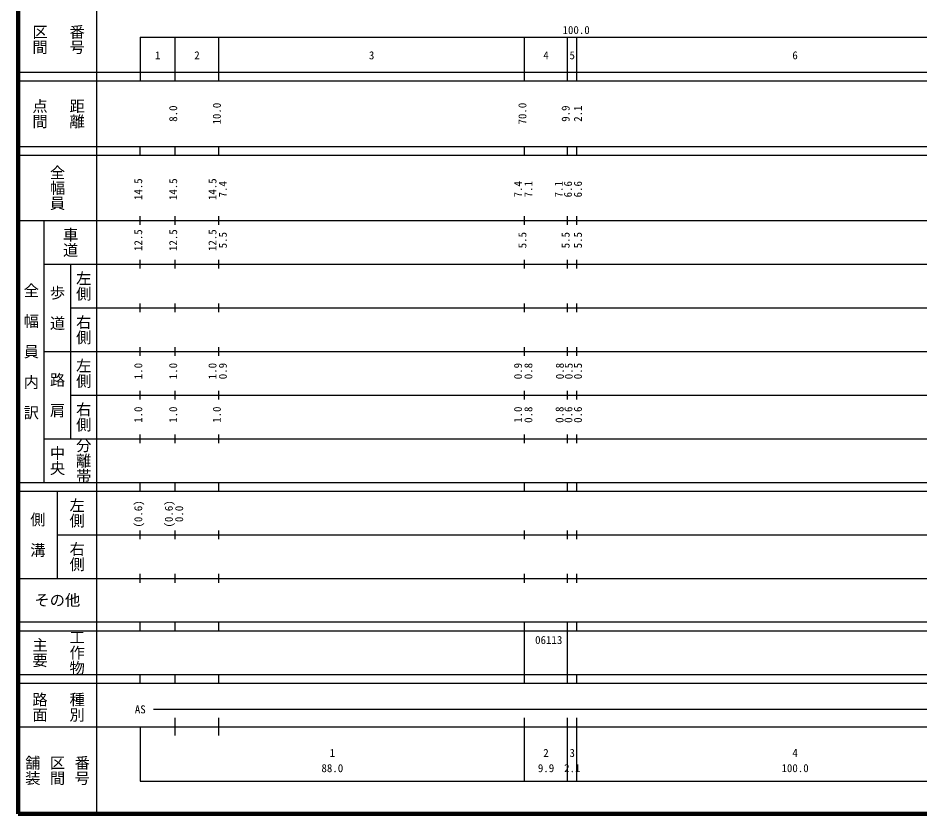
# Model space of a CAD drawing. Units: millimetres on the paper, enlarged 1000 times. Extents: x 40000 to 680000, y 20000 to 380000.
# Drawn here: x 40000 to 246609, y 20000 to 202409 of the extents above; entities that cross this region are included whole.
import ezdxf
from ezdxf.enums import TextEntityAlignment as Align

# ---------------------------------------------------------------- set-up
doc = ezdxf.new("R2010")
doc.units = ezdxf.units.MM
doc.header["$LTSCALE"] = 1000
doc.layers.add('M-TTL', color=2, linetype='Continuous', lineweight=140)
doc.layers.add('M-TTL-BAND', color=7, linetype='Continuous', lineweight=25)
doc.styles.add('@ＭＳ ゴシック', font='')
doc.styles.add('ＭＳ ゴシック', font='')
doc.styles.get('@ＭＳ ゴシック').set_extended_font_data('@MS Gothic')
doc.styles.get('ＭＳ ゴシック').set_extended_font_data('MS Gothic')

msp = doc.modelspace()

# ---------------------------------------------------------------- linework, layer by layer
at = {"layer": 'M-TTL'}
for p, q in [((40000, 380000), (40000, 20000)), ((40000, 20000), (680000, 20000))]:
    msp.add_line(p, q, dxfattribs=at)
at = {"layer": 'M-TTL-BAND'}
for p, q in [((58000, 370000), (58000, 20000)), ((68000, 198000), (579000, 198000)), ((68000, 198000), (68000, 188000)), ((76000, 188000), (76000, 198000)), ((86000, 188000), (86000, 198000)), ((156000, 188000), (156000, 198000)), ((165900, 188000), (165900, 198000)), ((168000, 188000), (168000, 198000)), ((40000, 190000), (579000, 190000)), ((40000, 188000), (579000, 188000)), ((40000, 173000), (579000, 173000)), ((68000, 171000), (68000, 173000)), ((76000, 171000), (76000, 173000)), ((86000, 171000), (86000, 173000)), ((156000, 171000), (156000, 173000)), ((165900, 171000), (165900, 173000)), ((168000, 171000), (168000, 173000)), ((40000, 171000), (579000, 171000)), ((40000, 156000), (579000, 156000)), ((46000, 96000), (46000, 156000)), ((68000, 155000), (68000, 157000)), ((76000, 155000), (76000, 157000)), ((86000, 155000), (86000, 157000)), ((156000, 155000), (156000, 157000)), ((165900, 155000), (165900, 157000)), ((168000, 155000), (168000, 157000)), ((68000, 145000), (68000, 147000)), ((76000, 145000), (76000, 147000)), ((86000, 145000), (86000, 147000)), ((156000, 145000), (156000, 147000)), ((165900, 145000), (165900, 147000)), ((168000, 145000), (168000, 147000)), ((46000, 146000), (579000, 146000)), ((52000, 146000), (52000, 106000)), ((68000, 135000), (68000, 137000)), ((76000, 135000), (76000, 137000)), ((86000, 135000), (86000, 137000)), ((156000, 135000), (156000, 137000)), ((165900, 135000), (165900, 137000)), ((168000, 135000), (168000, 137000)), ((52000, 136000), (579000, 136000)), ((68000, 125000), (68000, 127000)), ((76000, 125000), (76000, 127000)), ((86000, 125000), (86000, 127000)), ((156000, 125000), (156000, 127000)), ((165900, 125000), (165900, 127000)), ((168000, 125000), (168000, 127000)), ((46000, 126000), (579000, 126000)), ((52000, 116000), (579000, 116000)), ((68000, 115000), (68000, 117000)), ((76000, 115000), (76000, 117000)), ((86000, 115000), (86000, 117000)), ((156000, 115000), (156000, 117000)), ((165900, 115000), (165900, 117000)), ((168000, 115000), (168000, 117000)), ((46000, 106000), (579000, 106000)), ((68000, 105000), (68000, 107000)), ((76000, 105000), (76000, 107000)), ((86000, 105000), (86000, 107000)), ((156000, 105000), (156000, 107000)), ((165900, 105000), (165900, 107000)), ((168000, 105000), (168000, 107000)), ((40000, 96000), (579000, 96000)), ((68000, 94000), (68000, 96000)), ((76000, 94000), (76000, 96000)), ((86000, 94000), (86000, 96000)), ((156000, 94000), (156000, 96000)), ((165900, 94000), (165900, 96000)), ((168000, 94000), (168000, 96000)), ((40000, 94000), (579000, 94000)), ((49000, 94000), (49000, 74000)), ((68000, 83000), (68000, 85000)), ((76000, 83000), (76000, 85000)), ((86000, 83000), (86000, 85000)), ((156000, 83000), (156000, 85000)), ((165900, 83000), (165900, 85000)), ((168000, 83000), (168000, 85000)), ((49000, 84000), (579000, 84000)), ((68000, 73000), (68000, 75000)), ((76000, 73000), (76000, 75000)), ((86000, 73000), (86000, 75000)), ((156000, 73000), (156000, 75000)), ((165900, 73000), (165900, 75000)), ((168000, 73000), (168000, 75000)), ((40000, 74000), (579000, 74000)), ((40000, 64000), (579000, 64000)), ((40000, 62000), (579000, 62000)), ((68000, 62000), (68000, 64000)), ((76000, 62000), (76000, 64000)), ((86000, 62000), (86000, 64000)), ((156000, 62000), (156000, 64000)), ((156000, 52000), (156000, 62000)), ((165900, 62000), (165900, 64000)), ((165900, 52000), (165900, 62000)), ((168000, 62000), (168000, 64000)), ((40000, 52000), (579000, 52000)), ((68000, 50000), (68000, 52000)), ((76000, 50000), (76000, 52000)), ((86000, 50000), (86000, 52000)), ((156000, 50000), (156000, 52000)), ((165900, 50000), (165900, 52000)), ((168000, 50000), (168000, 52000)), ((40000, 50000), (579000, 50000)), ((71000, 44000), (565000, 44000)), ((76000, 38000), (76000, 42000)), ((86000, 38000), (86000, 42000)), ((156000, 27500), (156000, 42000)), ((165900, 27500), (165900, 42000)), ((168000, 27500), (168000, 42000)), ((40000, 40000), (579000, 40000)), ((68000, 40000), (68000, 27500)), ((68000, 27500), (579000, 27500))]:
    msp.add_line(p, q, dxfattribs=at)

# ---------------------------------------------------------------- texts
at = {"layer": 'M-TTL-BAND', "style": '@ＭＳ ゴシック'}
for s, p in [('区間', (45000, 197500)), ('番号', (53500, 197500)), ('点間', (45000, 180500)), ('距離', (53500, 180500)), ('全幅員', (49000, 163500)), ('車道', (52000, 151000)), ('左側', (55000, 141000)), ('全\u3000幅\u3000員\u3000内\u3000訳', (43000, 126000)), ('歩\u3000道', (49000, 136000)), ('右側', (55000, 131000)), ('左側', (55000, 121000)), ('路\u3000肩', (49000, 116000)), ('右側', (55000, 111000)), ('分離帯', (55000, 101000)), ('中央', (49000, 101000)), ('左側', (53500, 89000)), ('側\u3000溝', (44500, 84000)), ('右側', (53500, 79000)), ('主要', (45000, 57000)), ('工作物', (53500, 57000)), ('路面', (45000, 44500)), ('種別', (53500, 44500)), ('舗装', (43333, 30000)), ('区間', (49000, 30000)), ('番号', (54667, 30000))]:
    msp.add_text(s, height=2566, rotation=270, dxfattribs=at).set_placement(p, align=Align.MIDDLE_CENTER)
at = {"layer": 'M-TTL-BAND', "style": 'ＭＳ ゴシック'}
for s, p in [('100.0', (167844, 198195)), ('1', (72000, 192405)), ('2', (81000, 192405)), ('3', (121000, 192405)), ('4', (160950, 192405)), ('5', (166950, 192405)), ('6', (218000, 192405)), ('AS', (68000, 42500)), ('1', (112000, 32523)), ('2', (160950, 32523)), ('3', (166950, 32523)), ('4', (218000, 32523)), ('88.0', (112000, 29033)), ('9.9', (160950, 29033)), ('2.1', (166950, 29033)), ('100.0', (218000, 29033))]:
    msp.add_text(s, height=1833, dxfattribs=at).set_placement(p, align=Align.BOTTOM_CENTER)
for s, p in [('8.0', (77000, 180500)), ('10.0', (87000, 180500)), ('70.0', (157000, 180500)), ('9.9', (166900, 180500)), ('2.1', (169717, 180500)), ('14.5', (69000, 163174)), ('14.5', (77000, 163174)), ('14.5', (86000, 163174)), ('7.4', (88370, 163174)), ('7.4', (156000, 163174)), ('7.1', (158370, 163174)), ('7.1', (165324, 163174)), ('6.6', (167440, 163174)), ('6.6', (169717, 163174)), ('12.5', (69000, 151500)), ('12.5', (77000, 151500)), ('12.5', (86000, 151500)), ('5.5', (88370, 151500)), ('5.5', (157000, 151500)), ('5.5', (166900, 151500)), ('5.5', (169717, 151500)), ('1.0', (69000, 121500)), ('1.0', (77000, 121500)), ('1.0', (86000, 121500)), ('0.9', (88370, 121500)), ('0.9', (156000, 121500)), ('0.8', (158370, 121500)), ('0.8', (165580, 121500)), ('0.5', (167609, 121500)), ('0.5', (169717, 121500)), ('1.0', (69000, 111500)), ('1.0', (77000, 111500)), ('1.0', (87000, 111500)), ('1.0', (156000, 111500)), ('0.8', (158370, 111500)), ('0.8', (165510, 111500)), ('0.6', (167530, 111500)), ('0.6', (169717, 111500)), ('(0.6)', (69000, 88764)), ('(0.6)', (76000, 88764)), ('0.0', (78370, 88764))]:
    msp.add_text(s, height=1833, rotation=90, dxfattribs=at).set_placement(p, align=Align.BOTTOM_CENTER)
msp.add_text('その他', height=2566, dxfattribs=at).set_placement((49000, 69000), align=Align.MIDDLE_CENTER)
msp.add_text('06113', height=1833, dxfattribs=at).set_placement((158450, 58405), align=Align.BOTTOM_LEFT)

doc.saveas('drawing.dxf')
